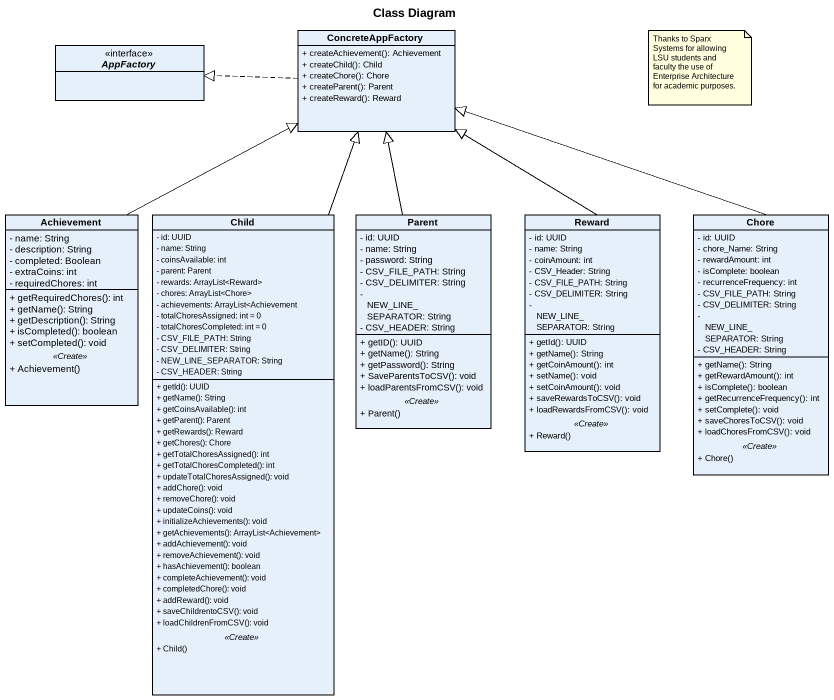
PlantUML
@startuml
title Class Diagram
hide circle
hide empty members
skinparam classAttributeIconSize 0
interface AppFactory
class ConcreteAppFactory {
  + createAchievement(): Achievement
  + createChild(): Child
  + createChore(): Chore
  + createParent(): Parent
  + createReward(): Reward
}
class Achievement {
  - name: String
  - description: String
  - completed: Boolean
  - extraCoins: int
  - requiredChores: int
  --
  + getRequiredChores(): int
  + getName(): String
  + getDescription(): String
  + isCompleted(): boolean
  + setCompleted(): void
  .. <<Create>> ..
  + Achievement()
}
class Child {
  - id: UUID
  - name: String
  - coinsAvailable: int
  - parent: Parent
  - rewards: ArrayList<Reward>
  - chores: ArrayList<Chore>
  - achievements: ArrayList<Achievement
  - totalChoresAssigned: int = 0
  - totalChoresCompleted: int = 0
  - CSV_FILE_PATH: String
  - CSV_DELIMITER: String
  - NEW_LINE_SEPARATOR: String
  - CSV_HEADER: String
  --
  + getId(): UUID
  + getName(): String
  + getCoinsAvailable(): int
  + getParent(): Parent
  + getRewards(): Reward
  + getChores(): Chore
  + getTotalChoresAssigned(): int
  + getTotalChoresCompleted(): int
  + updateTotalChoresAssigned(): void
  + addChore(): void
  + removeChore(): void
  + updateCoins(): void
  + initializeAchievements(): void
  + getAchievements(): ArrayList<Achievement>
  + addAchievement(): void
  + removeAchievement(): void
  + hasAchievement(): boolean
  + completeAchievement(): void
  + completedChore(): void
  + addReward(): void
  + saveChildrentoCSV(): void
  + loadChildrenFromCSV(): void
  .. <<Create>> ..
  + Child()
}
class Parent {
  - id: UUID
  - name: String
  - password: String
  - CSV_FILE_PATH: String
  - CSV_DELIMITER: String
  - NEW_LINE_SEPARATOR: String
  - CSV_HEADER: String
  --
  + getID(): UUID
  + getName(): String
  + getPassword(): String
  + SaveParentsToCSV(): void
  + loadParentsFromCSV(): void
  .. <<Create>> ..
  + Parent()
}
class Reward {
  - id: UUID
  - name: String
  - coinAmount: int
  - CSV_Header: String
  - CSV_FILE_PATH: String
  - CSV_DELIMITER: String
  - NEW_LINE_SEPARATOR: String
  --
  + getId(): UUID
  + getName(): String
  + getCoinAmount(): int
  + setName(): void
  + setCoinAmount(): void
  + saveRewardsToCSV(): void
  + loadRewardsFromCSV(): void
  .. <<Create>> ..
  + Reward()
}
class Chore {
  - id: UUID
  - chore_Name: String
  - rewardAmount: int
  - isComplete: boolean
  - recurrenceFrequency: int
  - CSV_FILE_PATH: String
  - CSV_DELIMITER: String
  - NEW_LINE_SEPARATOR: String
  - CSV_HEADER: String
  --
  + getName(): String
  + getRewardAmount(): int
  + isComplete(): boolean
  + getRecurrenceFrequency(): int
  + setComplete(): void
  + saveChoresToCSV(): void
  + loadChoresFromCSV(): void
  .. <<Create>> ..
  + Chore()
}
ConcreteAppFactory .left.|> AppFactory
Achievement -up-|> ConcreteAppFactory
Child -up-|> ConcreteAppFactory
Parent -up-|> ConcreteAppFactory
Reward -up-|> ConcreteAppFactory
Chore -up-|> ConcreteAppFactory
note as N1
  Thanks to Sparx Systems for allowing LSU students and faculty the use of Enterprise Architecture for academic purposes.
end note
@enduml
